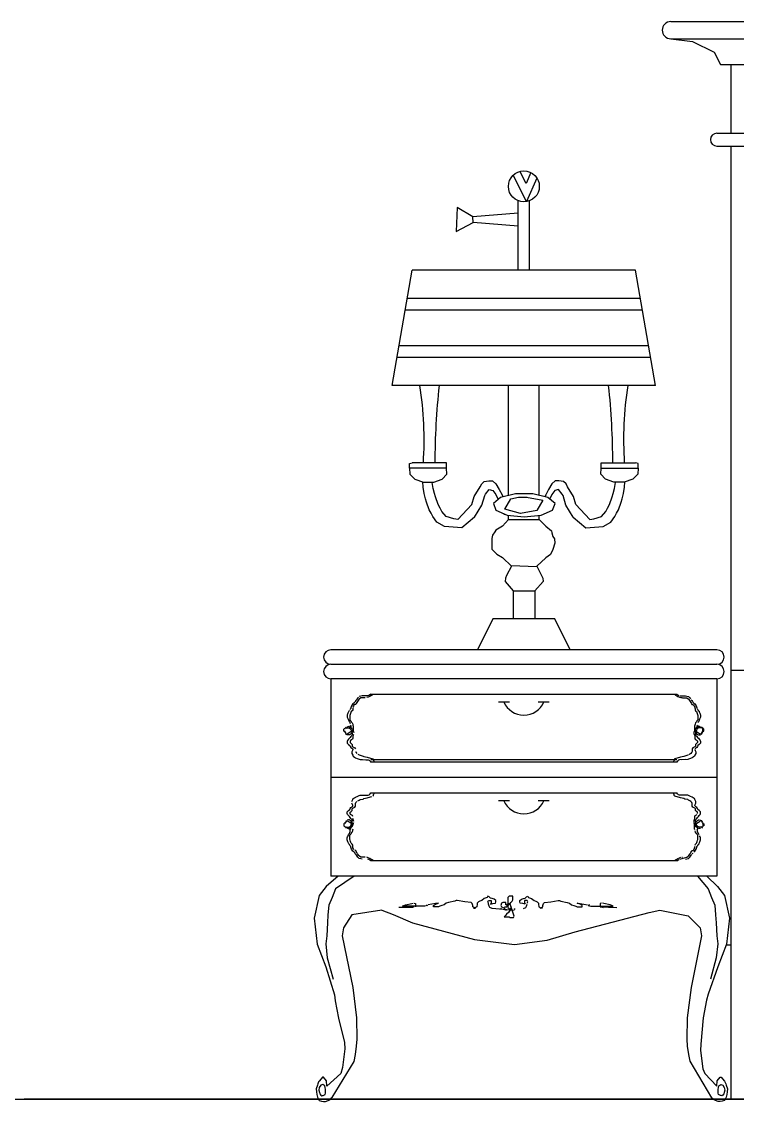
# Model space of a CAD drawing. Header units: inches. Extents: x 4.1 to 46.6, y 13.1 to 37.9.
# Drawn here: x 18.974 to 19.809, y 33.066 to 34.324 of the extents above; entities that cross this region are included whole.
import ezdxf

# ---------------------------------------------------------------- set-up
doc = ezdxf.new("R2010")
doc.units = ezdxf.units.IN
doc.header["$MEASUREMENT"] = 0
for name, color, linetype in [('02', 2, 'Continuous'), ('1', 1, 'Continuous'), ('4', 4, 'Continuous')]:
    doc.layers.add(name, color=color, linetype=linetype)

msp = doc.modelspace()

# ---------------------------------------------------------------- linework, layer by layer
at = {"layer": '02'}
for p, q in [((19.7847, 34.179), (22.0373, 34.179)), ((19.5623, 34.1354), (19.5554, 34.1491)), ((19.5679, 34.1481), (19.5623, 34.1354)), ((19.5629, 34.1143), (19.5473, 34.145)), ((19.5749, 34.1417), (19.5629, 34.1143)), ((19.6956, 34.0012), (19.4239, 34.0012)), ((19.6979, 33.9877), (19.4216, 33.9877)), ((19.7052, 33.9461), (19.4143, 33.9461)), ((19.7075, 33.9326), (19.412, 33.9326)), ((19.65, 33.81), (19.6536, 33.8098)), ((19.6536, 33.8098), (19.6899, 33.8098)), ((19.4695, 33.8035), (19.4265, 33.8035)), ((19.65, 33.8035), (19.693, 33.8035)), ((19.5367, 33.75), (19.5369, 33.7492)), ((19.5418, 33.7438), (19.5418, 33.7487)), ((19.5778, 33.7438), (19.5778, 33.7485)), ((19.5418, 33.7438), (19.5778, 33.7438)), ((19.5451, 33.6903), (19.5748, 33.689)), ((19.5475, 33.6607), (19.5727, 33.6607)), ((19.7848, 33.5751), (19.3348, 33.5751)), ((19.801, 33.5684), (22.021, 33.5684)), ((19.3813, 33.5403), (19.7382, 33.5403)), ((19.5302, 33.5313), (19.543, 33.5313)), ((19.5765, 33.5313), (19.5893, 33.5313)), ((19.738, 33.4638), (19.3815, 33.4638)), ((19.738, 33.4613), (19.3815, 33.4613)), ((19.3815, 33.4253), (19.738, 33.4253)), ((19.5302, 33.4163), (19.543, 33.4163)), ((19.5765, 33.4163), (19.5893, 33.4163)), ((19.3698, 33.3485), (19.368, 33.3489)), ((19.3712, 33.3482), (19.3698, 33.3485)), ((19.379, 33.3478), (19.378, 33.3482)), ((19.3801, 33.3471), (19.379, 33.3478)), ((19.3813, 33.3463), (19.3801, 33.3471)), ((19.3815, 33.3482), (19.3804, 33.3489)), ((19.7382, 33.3463), (19.3813, 33.3463)), ((19.3829, 33.3475), (19.3815, 33.3482)), ((19.3843, 33.3464), (19.3829, 33.3475)), ((19.7956, 33.2483), (19.801, 33.2483)), ((23.0016, 33.0683), (18.9772, 33.0683))]:
    msp.add_line(p, q, dxfattribs=at)
at = {"layer": '02', "extrusion": (0, 0, -1)}
for points in [[(-19.5629, 33.77), (-19.5817, 33.7664), (-19.5748, 33.7543), (-19.5559, 33.7509), (-19.5375, 33.756), (-19.5445, 33.7681), (-19.5536, 33.7698), (-19.5625, 33.77), (-19.5635, 33.7698)], [(-19.762, 33.3283), (-19.7744, 33.3135), (-19.7783, 33.3035), (-19.7823, 33.2946), (-19.7833, 33.2831), (-19.7838, 33.2741), (-19.7848, 33.2586), (-19.7857, 33.2496), (-19.7841, 33.2332), (-19.7774, 33.2081)]]:
    msp.add_lwpolyline(points, dxfattribs=at)
at = {"layer": '02'}
msp.add_lwpolyline([(19.362, 33.3283), (19.3404, 33.3135), (19.3365, 33.3035), (19.3325, 33.2946), (19.3315, 33.2831), (19.331, 33.2741), (19.33, 33.2586), (19.3291, 33.2496), (19.3307, 33.2332), (19.3375, 33.2081)], dxfattribs=at)
for centre in [(19.5598, 33.5414), (19.5598, 33.4264)]:
    msp.add_arc(centre, 0.0255, 203.4444, 336.5556, dxfattribs=at)
at = {"layer": '1'}
msp.add_line((4.5079, 33.0683), (24.8041, 33.0683), dxfattribs=at)
at = {"layer": '4'}
for p, q in [((19.731, 34.324), (22.1006, 34.324)), ((19.731, 34.304), (22.1006, 34.304)), ((19.789, 34.274), (22.021, 34.274)), ((19.801, 34.274), (19.801, 34.194)), ((19.7847, 34.194), (22.0373, 34.194)), ((19.801, 34.179), (19.801, 33.0683)), ((19.553, 34.0343), (19.553, 34.1153)), ((19.5665, 34.0343), (19.5665, 34.1153)), ((19.482, 34.1075), (19.4808, 34.0794)), ((19.5003, 34.0967), (19.482, 34.1075)), ((19.553, 34.1007), (19.5003, 34.0967)), ((19.5006, 34.0898), (19.5003, 34.0967)), ((19.4808, 34.0794), (19.5006, 34.0898)), ((19.553, 34.0856), (19.5006, 34.0898)), ((19.4063, 33.9), (19.4297, 34.0343)), ((19.6898, 34.0343), (19.4297, 34.0343)), ((19.7132, 33.9), (19.6898, 34.0343)), ((19.7132, 33.9), (19.4063, 33.9)), ((19.5418, 33.7723), (19.5418, 33.9)), ((19.5778, 33.7725), (19.5778, 33.9)), ((19.4265, 33.8092), (19.4296, 33.8098)), ((19.4265, 33.8035), (19.4265, 33.8092)), ((19.4659, 33.8098), (19.4296, 33.8098)), ((19.4695, 33.81), (19.4659, 33.8098)), ((19.4695, 33.8035), (19.4695, 33.81)), ((19.65, 33.8035), (19.65, 33.81)), ((19.693, 33.8092), (19.6899, 33.8098)), ((19.693, 33.8035), (19.693, 33.8092)), ((19.5475, 33.6607), (19.5475, 33.628)), ((19.5727, 33.6607), (19.5727, 33.628)), ((19.5238, 33.628), (19.5058, 33.592)), ((19.5958, 33.628), (19.5238, 33.628)), ((19.6138, 33.592), (19.5958, 33.628)), ((19.7848, 33.592), (19.3348, 33.592)), ((19.7848, 33.5583), (19.3348, 33.5583)), ((19.3348, 33.5583), (19.3348, 33.3283)), ((19.7848, 33.5583), (19.7848, 33.3283)), ((19.3627, 33.531), (19.3617, 33.5299)), ((19.3631, 33.532), (19.3627, 33.531)), ((19.3638, 33.5331), (19.3631, 33.532)), ((19.3649, 33.5338), (19.3638, 33.5331)), ((19.3652, 33.5306), (19.3645, 33.5296)), ((19.3656, 33.5349), (19.3649, 33.5338)), ((19.3659, 33.532), (19.3652, 33.5306)), ((19.3663, 33.5359), (19.3656, 33.5349)), ((19.3673, 33.5342), (19.3659, 33.532)), ((19.367, 33.537), (19.3663, 33.5359)), ((19.3684, 33.5349), (19.3673, 33.5342)), ((19.3698, 33.5381), (19.368, 33.5377)), ((19.3698, 33.5359), (19.3684, 33.5349)), ((19.3712, 33.5384), (19.3698, 33.5381)), ((19.3748, 33.5359), (19.3698, 33.5359)), ((19.378, 33.5384), (19.3712, 33.5384)), ((19.3783, 33.537), (19.3769, 33.5363)), ((19.379, 33.5388), (19.378, 33.5384)), ((19.3804, 33.5377), (19.3783, 33.537)), ((19.3801, 33.5395), (19.379, 33.5388)), ((19.3813, 33.5403), (19.3801, 33.5395)), ((19.3815, 33.5384), (19.3804, 33.5377)), ((19.3829, 33.5391), (19.3815, 33.5384)), ((19.3843, 33.5402), (19.3829, 33.5391)), ((19.7352, 33.5402), (19.7366, 33.5391)), ((19.7366, 33.5391), (19.738, 33.5384)), ((19.738, 33.5384), (19.7391, 33.5377)), ((19.7382, 33.5403), (19.7394, 33.5395)), ((19.7391, 33.5377), (19.7412, 33.537)), ((19.7394, 33.5395), (19.7405, 33.5388)), ((19.7412, 33.537), (19.7426, 33.5363)), ((19.7416, 33.5384), (19.7483, 33.5384)), ((19.7426, 33.5363), (19.7437, 33.5363)), ((19.7437, 33.5363), (19.7447, 33.5359)), ((19.7447, 33.5359), (19.7497, 33.5359)), ((19.7483, 33.5384), (19.7497, 33.5381)), ((19.7497, 33.5381), (19.7515, 33.5377)), ((19.7497, 33.5359), (19.7511, 33.5349)), ((19.7511, 33.5349), (19.7522, 33.5342)), ((19.7515, 33.5377), (19.7525, 33.537)), ((19.7522, 33.5342), (19.7536, 33.532)), ((19.7525, 33.537), (19.7532, 33.5359)), ((19.7532, 33.5359), (19.754, 33.5349)), ((19.7536, 33.532), (19.7543, 33.5306)), ((19.7543, 33.5306), (19.755, 33.5296)), ((19.7547, 33.5338), (19.7557, 33.5331)), ((19.7557, 33.5331), (19.7564, 33.532)), ((19.7564, 33.532), (19.7568, 33.531)), ((19.7568, 33.531), (19.7578, 33.5299)), ((19.3546, 33.5182), (19.3542, 33.5172)), ((19.3553, 33.5197), (19.3546, 33.5182)), ((19.3556, 33.5207), (19.3553, 33.5197)), ((19.3567, 33.5214), (19.3556, 33.5207)), ((19.3581, 33.5235), (19.3571, 33.5225)), ((19.3578, 33.5179), (19.3574, 33.5165)), ((19.3581, 33.5189), (19.3578, 33.5179)), ((19.3585, 33.5257), (19.3581, 33.5246)), ((19.3581, 33.5246), (19.3581, 33.5235)), ((19.3585, 33.52), (19.3581, 33.5189)), ((19.3588, 33.5267), (19.3585, 33.5257)), ((19.3595, 33.5211), (19.3585, 33.52)), ((19.3595, 33.5281), (19.3588, 33.5267)), ((19.3606, 33.5292), (19.3595, 33.5281)), ((19.3603, 33.5221), (19.3595, 33.5211)), ((19.3606, 33.5243), (19.3603, 33.5232)), ((19.3603, 33.5232), (19.3603, 33.5221)), ((19.3617, 33.5299), (19.3606, 33.5292)), ((19.3613, 33.5264), (19.3606, 33.5253)), ((19.3617, 33.5274), (19.3613, 33.5264)), ((19.3627, 33.5285), (19.3617, 33.5274)), ((19.3638, 33.5285), (19.3627, 33.5285)), ((19.3645, 33.5296), (19.3638, 33.5285)), ((19.755, 33.5296), (19.7557, 33.5285)), ((19.7557, 33.5285), (19.7568, 33.5285)), ((19.7568, 33.5285), (19.7578, 33.5274)), ((19.7578, 33.5299), (19.7589, 33.5292)), ((19.7578, 33.5274), (19.7582, 33.5264)), ((19.7582, 33.5264), (19.7589, 33.5253)), ((19.7589, 33.5292), (19.76, 33.5281)), ((19.7589, 33.5253), (19.7589, 33.5243)), ((19.7589, 33.5243), (19.7593, 33.5232)), ((19.7593, 33.5232), (19.7593, 33.5221)), ((19.7593, 33.5221), (19.76, 33.5211)), ((19.76, 33.5281), (19.7607, 33.5267)), ((19.76, 33.5211), (19.761, 33.52)), ((19.7607, 33.5267), (19.761, 33.5257)), ((19.761, 33.5257), (19.7614, 33.5246)), ((19.761, 33.52), (19.7614, 33.5189)), ((19.7614, 33.5235), (19.7625, 33.5225)), ((19.7614, 33.5189), (19.7617, 33.5179)), ((19.7617, 33.5179), (19.7621, 33.5165)), ((19.7625, 33.5225), (19.7628, 33.5214)), ((19.7628, 33.5214), (19.7639, 33.5207)), ((19.7639, 33.5207), (19.7642, 33.5197)), ((19.7642, 33.5197), (19.7649, 33.5182)), ((19.7649, 33.5182), (19.7653, 33.5172)), ((19.3542, 33.5172), (19.3539, 33.5161)), ((19.3539, 33.5161), (19.3539, 33.5136)), ((19.3539, 33.5136), (19.3542, 33.5126)), ((19.3542, 33.5126), (19.3549, 33.5112)), ((19.3549, 33.5112), (19.3553, 33.5101)), ((19.3553, 33.5101), (19.3564, 33.5083)), ((19.3564, 33.5083), (19.3571, 33.5073)), ((19.3574, 33.5165), (19.3571, 33.5154)), ((19.3571, 33.5154), (19.3571, 33.5105)), ((19.3571, 33.5105), (19.3581, 33.5094)), ((19.3571, 33.5073), (19.3574, 33.5062)), ((19.3581, 33.5094), (19.3585, 33.5083)), ((19.3585, 33.5083), (19.3595, 33.5069)), ((19.3595, 33.5069), (19.3603, 33.5055)), ((19.3603, 33.5055), (19.3606, 33.5044)), ((19.7593, 33.5055), (19.7589, 33.5044)), ((19.76, 33.5069), (19.7593, 33.5055)), ((19.761, 33.5083), (19.76, 33.5069)), ((19.7614, 33.5094), (19.761, 33.5083)), ((19.7625, 33.5105), (19.7614, 33.5094)), ((19.7621, 33.5165), (19.7625, 33.5154)), ((19.7625, 33.5154), (19.7625, 33.5105)), ((19.7632, 33.5083), (19.7625, 33.5073)), ((19.7642, 33.5101), (19.7632, 33.5083)), ((19.7646, 33.5112), (19.7642, 33.5101)), ((19.7653, 33.5126), (19.7646, 33.5112)), ((19.7653, 33.5172), (19.7656, 33.5161)), ((19.7656, 33.5136), (19.7653, 33.5126)), ((19.7656, 33.5161), (19.7656, 33.5136)), ((19.35, 33.4995), (19.3507, 33.5005)), ((19.35, 33.4974), (19.35, 33.4995)), ((19.351, 33.4967), (19.35, 33.4974)), ((19.3507, 33.5005), (19.3521, 33.5013)), ((19.351, 33.4998), (19.3514, 33.5009)), ((19.3514, 33.4963), (19.351, 33.4974)), ((19.3514, 33.4956), (19.351, 33.4967)), ((19.3528, 33.4945), (19.3514, 33.4963)), ((19.3525, 33.4945), (19.3514, 33.4956)), ((19.3521, 33.5013), (19.3528, 33.5023)), ((19.3525, 33.5009), (19.3539, 33.5013)), ((19.3528, 33.4935), (19.3525, 33.4945)), ((19.3539, 33.4931), (19.3528, 33.4935)), ((19.3539, 33.5023), (19.356, 33.503)), ((19.3539, 33.5013), (19.3556, 33.5013)), ((19.3549, 33.4945), (19.3539, 33.4942)), ((19.3553, 33.4928), (19.3539, 33.4931)), ((19.356, 33.4952), (19.3549, 33.4945)), ((19.3564, 33.4928), (19.3553, 33.4928)), ((19.3556, 33.5013), (19.3567, 33.5009)), ((19.356, 33.503), (19.3571, 33.502)), ((19.3571, 33.4956), (19.356, 33.4952)), ((19.3574, 33.4935), (19.3564, 33.4928)), ((19.3567, 33.5009), (19.3578, 33.4998)), ((19.3571, 33.502), (19.3581, 33.5013)), ((19.3585, 33.497), (19.3571, 33.4956)), ((19.3574, 33.5041), (19.3581, 33.503)), ((19.3585, 33.4942), (19.3574, 33.4935)), ((19.3578, 33.4998), (19.3585, 33.4984)), ((19.3581, 33.503), (19.3581, 33.5016)), ((19.3581, 33.5016), (19.3592, 33.5009)), ((19.3581, 33.5013), (19.3588, 33.5002)), ((19.3592, 33.4984), (19.3585, 33.497)), ((19.3585, 33.4984), (19.3588, 33.497)), ((19.3592, 33.4952), (19.3585, 33.4942)), ((19.3588, 33.5002), (19.3599, 33.4998)), ((19.3588, 33.497), (19.3595, 33.4952)), ((19.3599, 33.4967), (19.3592, 33.4952)), ((19.3595, 33.4931), (19.3592, 33.4921)), ((19.3595, 33.4952), (19.3595, 33.4931)), ((19.3599, 33.4998), (19.3603, 33.4988)), ((19.3606, 33.4977), (19.3599, 33.4967)), ((19.3603, 33.4988), (19.361, 33.4977)), ((19.3606, 33.5044), (19.361, 33.503)), ((19.361, 33.4988), (19.3606, 33.4977)), ((19.361, 33.4924), (19.3606, 33.491)), ((19.361, 33.503), (19.361, 33.4988)), ((19.361, 33.4977), (19.3613, 33.4967)), ((19.3613, 33.4935), (19.361, 33.4924)), ((19.3613, 33.4967), (19.3617, 33.4956)), ((19.7582, 33.4967), (19.7578, 33.4956)), ((19.7578, 33.4956), (19.7578, 33.4945)), ((19.7578, 33.4945), (19.7582, 33.4935)), ((19.7586, 33.4977), (19.7582, 33.4967)), ((19.7582, 33.4935), (19.7586, 33.4924)), ((19.7589, 33.5044), (19.7586, 33.503)), ((19.7586, 33.503), (19.7586, 33.4988)), ((19.7593, 33.4988), (19.7586, 33.4977)), ((19.7586, 33.4988), (19.7589, 33.4977)), ((19.7586, 33.4924), (19.7589, 33.491)), ((19.7589, 33.4977), (19.7596, 33.4967)), ((19.7596, 33.4998), (19.7593, 33.4988)), ((19.7607, 33.5002), (19.7596, 33.4998)), ((19.7596, 33.4967), (19.7603, 33.4952)), ((19.7607, 33.497), (19.76, 33.4952)), ((19.76, 33.4952), (19.76, 33.4931)), ((19.76, 33.4931), (19.7603, 33.4921)), ((19.7614, 33.5016), (19.7603, 33.5009)), ((19.7603, 33.4984), (19.761, 33.497)), ((19.7603, 33.4952), (19.761, 33.4942)), ((19.7614, 33.5013), (19.7607, 33.5002)), ((19.761, 33.4984), (19.7607, 33.497)), ((19.7617, 33.4998), (19.761, 33.4984)), ((19.761, 33.497), (19.7625, 33.4956)), ((19.761, 33.4942), (19.7621, 33.4935)), ((19.7621, 33.5041), (19.7614, 33.503)), ((19.7614, 33.503), (19.7614, 33.5016)), ((19.7625, 33.502), (19.7614, 33.5013)), ((19.7628, 33.5009), (19.7617, 33.4998)), ((19.7621, 33.4935), (19.7632, 33.4928)), ((19.7635, 33.503), (19.7625, 33.502)), ((19.7625, 33.4956), (19.7635, 33.4952)), ((19.7639, 33.5013), (19.7628, 33.5009)), ((19.7632, 33.4928), (19.7642, 33.4928)), ((19.7656, 33.5023), (19.7635, 33.503)), ((19.7635, 33.4952), (19.7646, 33.4945)), ((19.7656, 33.5013), (19.7639, 33.5013)), ((19.7642, 33.4928), (19.7656, 33.4931)), ((19.7646, 33.4945), (19.7656, 33.4942)), ((19.7671, 33.5009), (19.7656, 33.5013)), ((19.7656, 33.4942), (19.7667, 33.4945)), ((19.7674, 33.5013), (19.7667, 33.5023)), ((19.7667, 33.4945), (19.7681, 33.4963)), ((19.7667, 33.4935), (19.7671, 33.4945)), ((19.7671, 33.4945), (19.7681, 33.4956)), ((19.7688, 33.5005), (19.7674, 33.5013)), ((19.7685, 33.4998), (19.7681, 33.5009)), ((19.7681, 33.4963), (19.7685, 33.4974)), ((19.7681, 33.4956), (19.7685, 33.4967)), ((19.7685, 33.4974), (19.7685, 33.4998)), ((19.7685, 33.4967), (19.7695, 33.4974)), ((19.7695, 33.4995), (19.7688, 33.5005)), ((19.7695, 33.4974), (19.7695, 33.4995)), ((19.3542, 33.4864), (19.3539, 33.4853)), ((19.3539, 33.4853), (19.3539, 33.4832)), ((19.3539, 33.4832), (19.3553, 33.4818)), ((19.3553, 33.4878), (19.3542, 33.4864)), ((19.3564, 33.4889), (19.3553, 33.4878)), ((19.3553, 33.4818), (19.3571, 33.4807)), ((19.3574, 33.4899), (19.3564, 33.4889)), ((19.3571, 33.4807), (19.3574, 33.4793)), ((19.3581, 33.491), (19.3574, 33.4899)), ((19.3578, 33.4864), (19.3574, 33.4853)), ((19.3574, 33.4853), (19.3574, 33.4839)), ((19.3574, 33.4839), (19.3585, 33.4829)), ((19.3599, 33.4878), (19.3578, 33.4864)), ((19.3592, 33.4921), (19.3581, 33.491)), ((19.3585, 33.4829), (19.3595, 33.4818)), ((19.3595, 33.4818), (19.3595, 33.4797)), ((19.3595, 33.4797), (19.3606, 33.479)), ((19.3606, 33.4889), (19.3599, 33.4878)), ((19.3606, 33.491), (19.3606, 33.4889)), ((19.7589, 33.491), (19.7589, 33.4889)), ((19.7589, 33.4889), (19.7596, 33.4878)), ((19.76, 33.4797), (19.7589, 33.479)), ((19.7596, 33.4878), (19.7617, 33.4864)), ((19.761, 33.4829), (19.76, 33.4818)), ((19.76, 33.4818), (19.76, 33.4797)), ((19.7603, 33.4921), (19.7614, 33.491)), ((19.7621, 33.4839), (19.761, 33.4829)), ((19.7614, 33.491), (19.7621, 33.4899)), ((19.7617, 33.4864), (19.7621, 33.4853)), ((19.7621, 33.4899), (19.7632, 33.4889)), ((19.7621, 33.4853), (19.7621, 33.4839)), ((19.7625, 33.4807), (19.7621, 33.4793)), ((19.7642, 33.4818), (19.7625, 33.4807)), ((19.7632, 33.4889), (19.7642, 33.4878)), ((19.7642, 33.4878), (19.7653, 33.4864)), ((19.7656, 33.4832), (19.7642, 33.4818)), ((19.7653, 33.4864), (19.7656, 33.4853)), ((19.7656, 33.4853), (19.7656, 33.4832)), ((19.3574, 33.4793), (19.3581, 33.4783)), ((19.3581, 33.4783), (19.3592, 33.4775)), ((19.3592, 33.4775), (19.3603, 33.4768)), ((19.3599, 33.4747), (19.3592, 33.4733)), ((19.3592, 33.4733), (19.3592, 33.4712)), ((19.3592, 33.4712), (19.3606, 33.4691)), ((19.3606, 33.4758), (19.3599, 33.4747)), ((19.3603, 33.4768), (19.3606, 33.4758)), ((19.3606, 33.479), (19.3627, 33.4779)), ((19.3606, 33.4691), (19.361, 33.468)), ((19.361, 33.468), (19.3624, 33.4669)), ((19.3627, 33.4779), (19.3634, 33.4768)), ((19.3634, 33.4737), (19.3638, 33.4726)), ((19.3638, 33.4726), (19.3652, 33.4712)), ((19.3663, 33.4705), (19.3677, 33.4698)), ((19.3677, 33.4698), (19.3688, 33.4691)), ((19.3688, 33.4691), (19.3723, 33.4683)), ((19.3723, 33.4683), (19.3734, 33.4676)), ((19.3734, 33.4676), (19.3773, 33.4669)), ((19.7462, 33.4676), (19.7423, 33.4669)), ((19.7472, 33.4683), (19.7462, 33.4676)), ((19.7508, 33.4691), (19.7472, 33.4683)), ((19.7532, 33.4705), (19.7518, 33.4698)), ((19.7543, 33.4712), (19.7532, 33.4705)), ((19.7557, 33.4726), (19.7543, 33.4712)), ((19.7561, 33.4737), (19.7557, 33.4726)), ((19.7568, 33.4779), (19.7561, 33.4768)), ((19.7561, 33.4768), (19.7561, 33.4737)), ((19.7589, 33.479), (19.7568, 33.4779)), ((19.7586, 33.468), (19.7571, 33.4669)), ((19.7589, 33.4691), (19.7586, 33.468)), ((19.7593, 33.4768), (19.7589, 33.4758)), ((19.7589, 33.4758), (19.7596, 33.4747)), ((19.7603, 33.4712), (19.7589, 33.4691)), ((19.7603, 33.4775), (19.7593, 33.4768)), ((19.7596, 33.4747), (19.7603, 33.4733)), ((19.7614, 33.4783), (19.7603, 33.4775)), ((19.7603, 33.4733), (19.7603, 33.4712)), ((19.7621, 33.4793), (19.7614, 33.4783)), ((19.3624, 33.4669), (19.3634, 33.4662)), ((19.3634, 33.4662), (19.3656, 33.4655)), ((19.3656, 33.4655), (19.3677, 33.4645)), ((19.3677, 33.4645), (19.3688, 33.4641)), ((19.3688, 33.4641), (19.3719, 33.4641)), ((19.3719, 33.4641), (19.3755, 33.4637)), ((19.3755, 33.4637), (19.3783, 33.4637)), ((19.3773, 33.4669), (19.3783, 33.4666)), ((19.3783, 33.4666), (19.3826, 33.4655)), ((19.3783, 33.4637), (19.3794, 33.4634)), ((19.3794, 33.4634), (19.3808, 33.4623)), ((19.3808, 33.4623), (19.3815, 33.4613)), ((19.3826, 33.4655), (19.3836, 33.4652)), ((19.3836, 33.4652), (19.3847, 33.4645)), ((19.3847, 33.4645), (19.3847, 33.4634)), ((19.3847, 33.4634), (19.385, 33.4623)), ((19.385, 33.4623), (19.3861, 33.4613)), ((19.7345, 33.4623), (19.7334, 33.4613)), ((19.7348, 33.4634), (19.7345, 33.4623)), ((19.7359, 33.4652), (19.7348, 33.4645)), ((19.7348, 33.4645), (19.7348, 33.4634)), ((19.7369, 33.4655), (19.7359, 33.4652)), ((19.7412, 33.4666), (19.7369, 33.4655)), ((19.7387, 33.4623), (19.738, 33.4613)), ((19.7401, 33.4634), (19.7387, 33.4623)), ((19.7412, 33.4637), (19.7401, 33.4634)), ((19.7423, 33.4669), (19.7412, 33.4666)), ((19.7508, 33.4641), (19.7412, 33.4637)), ((19.7476, 33.4641), (19.744, 33.4637)), ((19.7518, 33.4645), (19.7508, 33.4641)), ((19.754, 33.4655), (19.7518, 33.4645)), ((19.7561, 33.4662), (19.754, 33.4655)), ((19.7571, 33.4669), (19.7561, 33.4662)), ((19.7848, 33.4433), (19.3348, 33.4433)), ((19.3592, 33.4154), (19.3606, 33.4175)), ((19.3606, 33.4175), (19.361, 33.4186)), ((19.361, 33.4186), (19.3624, 33.4196)), ((19.3624, 33.4196), (19.3634, 33.4204)), ((19.3634, 33.4204), (19.3656, 33.4211)), ((19.3656, 33.4211), (19.3677, 33.4221)), ((19.3663, 33.4161), (19.3677, 33.4168)), ((19.3677, 33.4221), (19.3688, 33.4225)), ((19.3677, 33.4168), (19.3688, 33.4175)), ((19.3688, 33.4225), (19.3719, 33.4225)), ((19.3688, 33.4175), (19.3723, 33.4182)), ((19.3719, 33.4225), (19.3755, 33.4228)), ((19.3723, 33.4182), (19.3734, 33.4189)), ((19.3734, 33.4189), (19.3773, 33.4196)), ((19.3755, 33.4228), (19.3783, 33.4228)), ((19.3773, 33.4196), (19.3783, 33.42)), ((19.3783, 33.4228), (19.3794, 33.4232)), ((19.3783, 33.42), (19.3826, 33.4211)), ((19.3794, 33.4232), (19.3808, 33.4242)), ((19.3808, 33.4242), (19.3815, 33.4253)), ((19.3836, 33.4214), (19.3847, 33.4221)), ((19.3847, 33.4232), (19.385, 33.4242)), ((19.3847, 33.4221), (19.3847, 33.4232)), ((19.385, 33.4242), (19.3861, 33.4253)), ((19.7345, 33.4242), (19.7334, 33.4253)), ((19.7348, 33.4232), (19.7345, 33.4242)), ((19.7348, 33.4221), (19.7348, 33.4232)), ((19.7359, 33.4214), (19.7348, 33.4221)), ((19.7369, 33.4211), (19.7359, 33.4214)), ((19.7412, 33.42), (19.7369, 33.4211)), ((19.7387, 33.4242), (19.738, 33.4253)), ((19.7401, 33.4232), (19.7387, 33.4242)), ((19.7412, 33.4228), (19.7401, 33.4232)), ((19.744, 33.4228), (19.7412, 33.4228)), ((19.7423, 33.4196), (19.7412, 33.42)), ((19.7462, 33.4189), (19.7423, 33.4196)), ((19.7476, 33.4225), (19.744, 33.4228)), ((19.7472, 33.4182), (19.7462, 33.4189)), ((19.7508, 33.4175), (19.7472, 33.4182)), ((19.7508, 33.4225), (19.7476, 33.4225)), ((19.7518, 33.4221), (19.7508, 33.4225)), ((19.7518, 33.4168), (19.7508, 33.4175)), ((19.754, 33.4211), (19.7518, 33.4221)), ((19.7532, 33.4161), (19.7518, 33.4168)), ((19.7561, 33.4204), (19.754, 33.4211)), ((19.7571, 33.4196), (19.7561, 33.4204)), ((19.7586, 33.4186), (19.7571, 33.4196)), ((19.7589, 33.4175), (19.7586, 33.4186)), ((19.7603, 33.4154), (19.7589, 33.4175)), ((19.3539, 33.4034), (19.3553, 33.4048)), ((19.3553, 33.4048), (19.3571, 33.4058)), ((19.3571, 33.4058), (19.3574, 33.4073)), ((19.3574, 33.4073), (19.3581, 33.4083)), ((19.3581, 33.4083), (19.3592, 33.409)), ((19.3585, 33.4037), (19.3595, 33.4048)), ((19.3599, 33.4119), (19.3592, 33.4133)), ((19.3592, 33.409), (19.3603, 33.4097)), ((19.3595, 33.4069), (19.3606, 33.4076)), ((19.3595, 33.4048), (19.3595, 33.4069)), ((19.3606, 33.4108), (19.3599, 33.4119)), ((19.3603, 33.4097), (19.3606, 33.4108)), ((19.3606, 33.4076), (19.3627, 33.4087)), ((19.3627, 33.4087), (19.3634, 33.4097)), ((19.3634, 33.4129), (19.3638, 33.414)), ((19.3634, 33.4097), (19.3634, 33.4129)), ((19.3638, 33.414), (19.3652, 33.4154)), ((19.7543, 33.4154), (19.7532, 33.4161)), ((19.7557, 33.414), (19.7543, 33.4154)), ((19.7561, 33.4129), (19.7557, 33.414)), ((19.7561, 33.4097), (19.7561, 33.4129)), ((19.7568, 33.4087), (19.7561, 33.4097)), ((19.7589, 33.4076), (19.7568, 33.4087)), ((19.7589, 33.4108), (19.7596, 33.4119)), ((19.7593, 33.4097), (19.7589, 33.4108)), ((19.76, 33.4069), (19.7589, 33.4076)), ((19.7603, 33.409), (19.7593, 33.4097)), ((19.7596, 33.4119), (19.7603, 33.4133)), ((19.76, 33.4048), (19.76, 33.4069)), ((19.761, 33.4037), (19.76, 33.4048)), ((19.7603, 33.4133), (19.7603, 33.4154)), ((19.7614, 33.4083), (19.7603, 33.409)), ((19.7621, 33.4073), (19.7614, 33.4083)), ((19.7625, 33.4058), (19.7621, 33.4073)), ((19.7642, 33.4048), (19.7625, 33.4058)), ((19.7656, 33.4034), (19.7642, 33.4048)), ((19.3525, 33.392), (19.3514, 33.391)), ((19.3528, 33.392), (19.3514, 33.3903)), ((19.3528, 33.3931), (19.3525, 33.392)), ((19.3539, 33.3924), (19.3528, 33.392)), ((19.3539, 33.4012), (19.3539, 33.4034)), ((19.3542, 33.4002), (19.3539, 33.4012)), ((19.3553, 33.3938), (19.3539, 33.3935)), ((19.3549, 33.392), (19.3539, 33.3924)), ((19.3553, 33.3988), (19.3542, 33.4002)), ((19.356, 33.3913), (19.3549, 33.392)), ((19.3564, 33.3977), (19.3553, 33.3988)), ((19.3564, 33.3938), (19.3553, 33.3938)), ((19.3574, 33.3966), (19.3564, 33.3977)), ((19.3574, 33.3931), (19.3564, 33.3938)), ((19.3574, 33.4027), (19.3585, 33.4037)), ((19.3574, 33.4012), (19.3574, 33.4027)), ((19.3578, 33.4002), (19.3574, 33.4012)), ((19.3581, 33.3956), (19.3574, 33.3966)), ((19.3585, 33.3924), (19.3574, 33.3931)), ((19.3599, 33.3988), (19.3578, 33.4002)), ((19.3592, 33.3945), (19.3581, 33.3956)), ((19.3592, 33.3913), (19.3585, 33.3924)), ((19.3595, 33.3935), (19.3592, 33.3945)), ((19.3592, 33.3857), (19.3595, 33.3935)), ((19.3606, 33.3977), (19.3599, 33.3988)), ((19.361, 33.3942), (19.3606, 33.3956)), ((19.3613, 33.3931), (19.361, 33.3942)), ((19.3617, 33.392), (19.3613, 33.3931)), ((19.7578, 33.392), (19.7582, 33.3931)), ((19.7582, 33.3931), (19.7586, 33.3942)), ((19.7586, 33.3942), (19.7589, 33.3956)), ((19.7589, 33.3977), (19.7596, 33.3988)), ((19.7589, 33.3956), (19.7589, 33.3977)), ((19.7596, 33.3988), (19.7617, 33.4002)), ((19.76, 33.3935), (19.7603, 33.3945)), ((19.7603, 33.3857), (19.76, 33.3935)), ((19.7603, 33.3945), (19.7614, 33.3956)), ((19.7603, 33.3913), (19.761, 33.3924)), ((19.7621, 33.4027), (19.761, 33.4037)), ((19.761, 33.3924), (19.7621, 33.3931)), ((19.7614, 33.3956), (19.7621, 33.3966)), ((19.7621, 33.4012), (19.7621, 33.4027)), ((19.7621, 33.3966), (19.7632, 33.3977)), ((19.7621, 33.3931), (19.7632, 33.3938)), ((19.7632, 33.3977), (19.7642, 33.3988)), ((19.7632, 33.3938), (19.7642, 33.3938)), ((19.7635, 33.3913), (19.7646, 33.392)), ((19.7642, 33.3988), (19.7653, 33.4002)), ((19.7642, 33.3938), (19.7656, 33.3935)), ((19.7646, 33.392), (19.7656, 33.3924)), ((19.7653, 33.4002), (19.7656, 33.4012)), ((19.7656, 33.4012), (19.7656, 33.4034)), ((19.7656, 33.3935), (19.7667, 33.3931)), ((19.7667, 33.3931), (19.7671, 33.392)), ((19.7667, 33.392), (19.7681, 33.3903)), ((19.7671, 33.392), (19.7681, 33.391)), ((19.351, 33.3899), (19.35, 33.3892)), ((19.35, 33.3892), (19.35, 33.3871)), ((19.35, 33.3871), (19.3507, 33.386)), ((19.3507, 33.386), (19.3521, 33.3853)), ((19.3514, 33.3903), (19.351, 33.3892)), ((19.351, 33.3867), (19.3514, 33.3857)), ((19.3521, 33.3853), (19.3528, 33.3843)), ((19.3525, 33.3857), (19.3539, 33.3853)), ((19.3539, 33.3853), (19.3556, 33.3853)), ((19.3539, 33.3843), (19.356, 33.3836)), ((19.3556, 33.3853), (19.3567, 33.3857)), ((19.3571, 33.391), (19.356, 33.3913)), ((19.356, 33.3836), (19.3571, 33.3846)), ((19.3564, 33.3782), (19.3571, 33.3793)), ((19.3567, 33.3857), (19.3578, 33.3867)), ((19.3585, 33.3896), (19.3571, 33.391)), ((19.3571, 33.3846), (19.3581, 33.3853)), ((19.3571, 33.3793), (19.3574, 33.3804)), ((19.3574, 33.3825), (19.3581, 33.3836)), ((19.3574, 33.3804), (19.3574, 33.3825)), ((19.3578, 33.3867), (19.3585, 33.3882)), ((19.3581, 33.3853), (19.3588, 33.3864)), ((19.3581, 33.385), (19.3592, 33.3857)), ((19.3581, 33.3836), (19.3581, 33.385)), ((19.3585, 33.3882), (19.3588, 33.3896)), ((19.3592, 33.3882), (19.3585, 33.3896)), ((19.3585, 33.3782), (19.3595, 33.3797)), ((19.3588, 33.3896), (19.3595, 33.3913)), ((19.3588, 33.3864), (19.3599, 33.3867)), ((19.3599, 33.3899), (19.3592, 33.3913)), ((19.3595, 33.3797), (19.3603, 33.3811)), ((19.3606, 33.3889), (19.3599, 33.3899)), ((19.3599, 33.3867), (19.3603, 33.3878)), ((19.3603, 33.3878), (19.361, 33.3889)), ((19.3603, 33.3811), (19.3606, 33.3821)), ((19.361, 33.3878), (19.3606, 33.3889)), ((19.3606, 33.3821), (19.361, 33.3836)), ((19.361, 33.3889), (19.3613, 33.3899)), ((19.3613, 33.3899), (19.3617, 33.391)), ((19.7582, 33.3899), (19.7578, 33.391)), ((19.7586, 33.3889), (19.7582, 33.3899)), ((19.7586, 33.3878), (19.7589, 33.3889)), ((19.7593, 33.3878), (19.7586, 33.3889)), ((19.7586, 33.3836), (19.7586, 33.3878)), ((19.7589, 33.3821), (19.7586, 33.3836)), ((19.7589, 33.3889), (19.7596, 33.3899)), ((19.7596, 33.3867), (19.7593, 33.3878)), ((19.76, 33.3797), (19.7593, 33.3811)), ((19.7596, 33.3899), (19.7603, 33.3913)), ((19.7607, 33.3864), (19.7596, 33.3867)), ((19.7607, 33.3896), (19.76, 33.3913)), ((19.761, 33.3782), (19.76, 33.3797)), ((19.7603, 33.3882), (19.761, 33.3896)), ((19.7614, 33.385), (19.7603, 33.3857)), ((19.761, 33.3882), (19.7607, 33.3896)), ((19.7614, 33.3853), (19.7607, 33.3864)), ((19.761, 33.3896), (19.7625, 33.391)), ((19.7617, 33.3867), (19.761, 33.3882)), ((19.7625, 33.3846), (19.7614, 33.3853)), ((19.7621, 33.3825), (19.7614, 33.3836)), ((19.7628, 33.3857), (19.7617, 33.3867)), ((19.7621, 33.3804), (19.7621, 33.3825)), ((19.7625, 33.3793), (19.7621, 33.3804)), ((19.7625, 33.391), (19.7635, 33.3913)), ((19.7635, 33.3836), (19.7625, 33.3846)), ((19.7632, 33.3782), (19.7625, 33.3793)), ((19.7639, 33.3853), (19.7628, 33.3857)), ((19.7656, 33.3843), (19.7635, 33.3836)), ((19.7656, 33.3853), (19.7639, 33.3853)), ((19.7671, 33.3857), (19.7656, 33.3853)), ((19.7674, 33.3853), (19.7667, 33.3843)), ((19.7688, 33.386), (19.7674, 33.3853)), ((19.7681, 33.3903), (19.7685, 33.3892)), ((19.7685, 33.3867), (19.7681, 33.3857)), ((19.7685, 33.3899), (19.7695, 33.3892)), ((19.7685, 33.3892), (19.7685, 33.3867)), ((19.7695, 33.3892), (19.7695, 33.3871)), ((19.3539, 33.3729), (19.3542, 33.374)), ((19.3539, 33.3705), (19.3539, 33.3729)), ((19.3542, 33.3694), (19.3539, 33.3705)), ((19.3542, 33.374), (19.3549, 33.3754)), ((19.3546, 33.3683), (19.3542, 33.3694)), ((19.3553, 33.3669), (19.3546, 33.3683)), ((19.3549, 33.3754), (19.3553, 33.3765)), ((19.3553, 33.3765), (19.3564, 33.3782)), ((19.3556, 33.3659), (19.3553, 33.3669)), ((19.3571, 33.3761), (19.3581, 33.3772)), ((19.3571, 33.3712), (19.3571, 33.3761)), ((19.3574, 33.3701), (19.3571, 33.3712)), ((19.3578, 33.3687), (19.3574, 33.3701)), ((19.3581, 33.3676), (19.3578, 33.3687)), ((19.3581, 33.3772), (19.3585, 33.3782)), ((19.3585, 33.3666), (19.3581, 33.3676)), ((19.3595, 33.3655), (19.3585, 33.3666)), ((19.76, 33.3655), (19.761, 33.3666)), ((19.7614, 33.3772), (19.761, 33.3782)), ((19.761, 33.3666), (19.7614, 33.3676)), ((19.7625, 33.3761), (19.7614, 33.3772)), ((19.7614, 33.3676), (19.7617, 33.3687)), ((19.7617, 33.3687), (19.7621, 33.3701)), ((19.7621, 33.3701), (19.7625, 33.3712)), ((19.7625, 33.3712), (19.7625, 33.3761)), ((19.7642, 33.3765), (19.7632, 33.3782)), ((19.7639, 33.3659), (19.7642, 33.3669)), ((19.7642, 33.3669), (19.7649, 33.3683)), ((19.7653, 33.374), (19.7646, 33.3754)), ((19.7649, 33.3683), (19.7653, 33.3694)), ((19.7656, 33.3729), (19.7653, 33.374)), ((19.7653, 33.3694), (19.7656, 33.3705)), ((19.7656, 33.3705), (19.7656, 33.3729)), ((19.3567, 33.3652), (19.3556, 33.3659)), ((19.3571, 33.3641), (19.3567, 33.3652)), ((19.3581, 33.363), (19.3571, 33.3641)), ((19.3581, 33.362), (19.3581, 33.363)), ((19.3585, 33.3609), (19.3581, 33.362)), ((19.3588, 33.3598), (19.3585, 33.3609)), ((19.3595, 33.3584), (19.3588, 33.3598)), ((19.3603, 33.3644), (19.3595, 33.3655)), ((19.3606, 33.3574), (19.3595, 33.3584)), ((19.3603, 33.3634), (19.3603, 33.3644)), ((19.3606, 33.3623), (19.3603, 33.3634)), ((19.3606, 33.3613), (19.3606, 33.3623)), ((19.3613, 33.3602), (19.3606, 33.3613)), ((19.3617, 33.3567), (19.3606, 33.3574)), ((19.3617, 33.3591), (19.3613, 33.3602)), ((19.3627, 33.3556), (19.3617, 33.3567)), ((19.3638, 33.3581), (19.3627, 33.3581)), ((19.3631, 33.3545), (19.3627, 33.3556)), ((19.3638, 33.3535), (19.3631, 33.3545)), ((19.3645, 33.357), (19.3638, 33.3581)), ((19.3652, 33.356), (19.3645, 33.357)), ((19.3659, 33.3545), (19.3652, 33.356)), ((19.3673, 33.3524), (19.3659, 33.3545)), ((19.7522, 33.3524), (19.7536, 33.3545)), ((19.7536, 33.3545), (19.7543, 33.356)), ((19.7543, 33.356), (19.755, 33.357)), ((19.755, 33.357), (19.7557, 33.3581)), ((19.7557, 33.3581), (19.7568, 33.3581)), ((19.7564, 33.3545), (19.7568, 33.3556)), ((19.7568, 33.3581), (19.7578, 33.3591)), ((19.7578, 33.3591), (19.7582, 33.3602)), ((19.7578, 33.3567), (19.7589, 33.3574)), ((19.7582, 33.3602), (19.7589, 33.3613)), ((19.7589, 33.3623), (19.7593, 33.3634)), ((19.7589, 33.3613), (19.7589, 33.3623)), ((19.7589, 33.3574), (19.76, 33.3584)), ((19.7593, 33.3644), (19.76, 33.3655)), ((19.76, 33.3584), (19.7607, 33.3598)), ((19.7607, 33.3598), (19.761, 33.3609)), ((19.761, 33.3609), (19.7614, 33.362)), ((19.7614, 33.363), (19.7625, 33.3641)), ((19.7614, 33.362), (19.7614, 33.363)), ((19.7625, 33.3641), (19.7628, 33.3652)), ((19.7628, 33.3652), (19.7639, 33.3659)), ((19.3649, 33.3528), (19.3638, 33.3535)), ((19.3656, 33.3517), (19.3649, 33.3528)), ((19.3663, 33.3506), (19.3656, 33.3517)), ((19.367, 33.3496), (19.3663, 33.3506)), ((19.368, 33.3489), (19.367, 33.3496)), ((19.3684, 33.3517), (19.3673, 33.3524)), ((19.3698, 33.3506), (19.3684, 33.3517)), ((19.3748, 33.3506), (19.3698, 33.3506)), ((19.3783, 33.3496), (19.3769, 33.3503)), ((19.3804, 33.3489), (19.3783, 33.3496)), ((19.7352, 33.3464), (19.7366, 33.3475)), ((19.7366, 33.3475), (19.738, 33.3482)), ((19.738, 33.3482), (19.7391, 33.3489)), ((19.7382, 33.3463), (19.7394, 33.3471)), ((19.7391, 33.3489), (19.7412, 33.3496)), ((19.7394, 33.3471), (19.7405, 33.3478)), ((19.7412, 33.3496), (19.7426, 33.3503)), ((19.7416, 33.3482), (19.7497, 33.3506)), ((19.7437, 33.3503), (19.7447, 33.3506)), ((19.7483, 33.3482), (19.7497, 33.3485)), ((19.7497, 33.3506), (19.7511, 33.3517)), ((19.7497, 33.3485), (19.7515, 33.3489)), ((19.7511, 33.3517), (19.7522, 33.3524)), ((19.7515, 33.3489), (19.7525, 33.3496)), ((19.7525, 33.3496), (19.7532, 33.3506)), ((19.7532, 33.3506), (19.754, 33.3517)), ((19.754, 33.3517), (19.7547, 33.3528)), ((19.7547, 33.3528), (19.7557, 33.3535)), ((19.7848, 33.3283), (19.3348, 33.3283)), ((19.5171, 33.3035), (19.5135, 33.3021)), ((19.5178, 33.305), (19.5171, 33.3035)), ((19.5193, 33.3043), (19.5178, 33.305)), ((19.5207, 33.3028), (19.5193, 33.3043)), ((19.5425, 33.305), (19.5411, 33.3035)), ((19.5411, 33.3035), (19.5411, 33.2919)), ((19.5469, 33.305), (19.5425, 33.305)), ((19.5469, 33.3006), (19.5469, 33.305)), ((19.5614, 33.3028), (19.5629, 33.3043)), ((19.5629, 33.3043), (19.5643, 33.305)), ((19.5643, 33.305), (19.5651, 33.3035)), ((19.5651, 33.3035), (19.5687, 33.3021)), ((19.4299, 33.2919), (19.4139, 33.2919)), ((19.4183, 33.2934), (19.4197, 33.2941)), ((19.4444, 33.2934), (19.4183, 33.2934)), ((19.4197, 33.2941), (19.4219, 33.2948)), ((19.4219, 33.2948), (19.4292, 33.2963)), ((19.4292, 33.2963), (19.4306, 33.297)), ((19.4314, 33.2927), (19.4299, 33.2919)), ((19.4321, 33.297), (19.4335, 33.2963)), ((19.4335, 33.2963), (19.4335, 33.2927)), ((19.4473, 33.2941), (19.4444, 33.2934)), ((19.4459, 33.2948), (19.4473, 33.2941)), ((19.4568, 33.2963), (19.4481, 33.2948)), ((19.4546, 33.2941), (19.4568, 33.2956)), ((19.4546, 33.2927), (19.4546, 33.2941)), ((19.4604, 33.2927), (19.4546, 33.2927)), ((19.4604, 33.297), (19.4568, 33.2963)), ((19.4568, 33.2956), (19.459, 33.2963)), ((19.459, 33.2963), (19.4604, 33.297)), ((19.4619, 33.2934), (19.4604, 33.2927)), ((19.4641, 33.2941), (19.4619, 33.2934)), ((19.467, 33.2948), (19.4641, 33.2941)), ((19.4691, 33.297), (19.467, 33.2948)), ((19.472, 33.2977), (19.4691, 33.297)), ((19.4793, 33.2992), (19.472, 33.2977)), ((19.4808, 33.2999), (19.4793, 33.2992)), ((19.4822, 33.2999), (19.4808, 33.2999)), ((19.4909, 33.2985), (19.4822, 33.2999)), ((19.4982, 33.2977), (19.4909, 33.2985)), ((19.4997, 33.2963), (19.4982, 33.2977)), ((19.5004, 33.2941), (19.4997, 33.2963)), ((19.5004, 33.2927), (19.5004, 33.2941)), ((19.5018, 33.2919), (19.5004, 33.2927)), ((19.5033, 33.2919), (19.5011, 33.2912)), ((19.5011, 33.2912), (19.5033, 33.2912)), ((19.5033, 33.2912), (19.5018, 33.2919)), ((19.5048, 33.2927), (19.5033, 33.2919)), ((19.5055, 33.2956), (19.5048, 33.2927)), ((19.5069, 33.2985), (19.5055, 33.297)), ((19.5055, 33.297), (19.5055, 33.2956)), ((19.5084, 33.2992), (19.5069, 33.2985)), ((19.5106, 33.2999), (19.5084, 33.2992)), ((19.5135, 33.3021), (19.5106, 33.2999)), ((19.5178, 33.2985), (19.5186, 33.2999)), ((19.5186, 33.297), (19.5178, 33.2985)), ((19.5186, 33.2999), (19.5215, 33.2999)), ((19.5186, 33.2956), (19.5186, 33.297)), ((19.5193, 33.2934), (19.5186, 33.2956)), ((19.52, 33.2919), (19.5193, 33.2934)), ((19.5229, 33.2905), (19.52, 33.2919)), ((19.5229, 33.3021), (19.5207, 33.3028)), ((19.5215, 33.297), (19.5207, 33.2956)), ((19.5207, 33.2956), (19.5236, 33.2963)), ((19.5215, 33.2999), (19.5215, 33.297)), ((19.5251, 33.3014), (19.5229, 33.3021)), ((19.5236, 33.2963), (19.5266, 33.297)), ((19.5273, 33.2999), (19.5251, 33.3014)), ((19.5266, 33.297), (19.5273, 33.2985)), ((19.5273, 33.2985), (19.5273, 33.2999)), ((19.5338, 33.297), (19.5331, 33.2941)), ((19.5331, 33.2941), (19.5338, 33.2927)), ((19.5353, 33.2977), (19.5338, 33.297)), ((19.5338, 33.2927), (19.536, 33.2919)), ((19.5389, 33.2977), (19.5353, 33.2977)), ((19.5375, 33.2919), (19.5382, 33.2934)), ((19.5375, 33.2898), (19.5375, 33.2919)), ((19.5389, 33.2948), (19.5389, 33.2977)), ((19.5389, 33.2919), (19.5404, 33.2934)), ((19.5396, 33.2941), (19.5404, 33.2956)), ((19.5404, 33.2956), (19.5418, 33.2963)), ((19.5404, 33.2934), (19.5418, 33.2948)), ((19.5411, 33.2919), (19.5425, 33.2905)), ((19.5418, 33.2963), (19.5433, 33.2963)), ((19.5418, 33.2948), (19.544, 33.2963)), ((19.5433, 33.2963), (19.544, 33.2948)), ((19.544, 33.2963), (19.5447, 33.2977)), ((19.544, 33.2948), (19.5447, 33.2934)), ((19.5447, 33.2977), (19.5462, 33.2992)), ((19.5484, 33.2818), (19.5447, 33.2934)), ((19.5462, 33.2992), (19.5469, 33.3006)), ((19.5549, 33.2999), (19.5571, 33.3014)), ((19.5549, 33.2985), (19.5549, 33.2999)), ((19.5556, 33.297), (19.5549, 33.2985)), ((19.5585, 33.2963), (19.5556, 33.297)), ((19.5571, 33.3014), (19.5593, 33.3021)), ((19.5614, 33.2956), (19.5585, 33.2963)), ((19.5593, 33.3021), (19.5614, 33.3028)), ((19.5593, 33.2905), (19.5622, 33.2919)), ((19.5636, 33.2999), (19.5607, 33.2999)), ((19.5607, 33.2999), (19.5607, 33.297)), ((19.5607, 33.297), (19.5614, 33.2956)), ((19.5622, 33.2919), (19.5629, 33.2934)), ((19.5629, 33.2934), (19.5636, 33.2956)), ((19.5643, 33.2985), (19.5636, 33.2999)), ((19.5636, 33.297), (19.5643, 33.2985)), ((19.5687, 33.3021), (19.5716, 33.2999)), ((19.5716, 33.2999), (19.5738, 33.2992)), ((19.5738, 33.2992), (19.5752, 33.2985)), ((19.5752, 33.2985), (19.5767, 33.297)), ((19.5767, 33.297), (19.5767, 33.2956)), ((19.5767, 33.2956), (19.5774, 33.2927)), ((19.5774, 33.2927), (19.5789, 33.2919)), ((19.5789, 33.2919), (19.5811, 33.2912)), ((19.5789, 33.2912), (19.5803, 33.2919)), ((19.5811, 33.2912), (19.5789, 33.2912)), ((19.5803, 33.2919), (19.5818, 33.2927)), ((19.5818, 33.2941), (19.5825, 33.2963)), ((19.5818, 33.2927), (19.5818, 33.2941)), ((19.5825, 33.2963), (19.584, 33.2977)), ((19.584, 33.2977), (19.5912, 33.2985)), ((19.5912, 33.2985), (19.5999, 33.2999)), ((19.5999, 33.2999), (19.6014, 33.2999)), ((19.6014, 33.2999), (19.6029, 33.2992)), ((19.6029, 33.2992), (19.6101, 33.2977)), ((19.6101, 33.2977), (19.613, 33.297)), ((19.613, 33.297), (19.6152, 33.2948)), ((19.6152, 33.2948), (19.6181, 33.2941)), ((19.6181, 33.2941), (19.6203, 33.2934)), ((19.6203, 33.2934), (19.6218, 33.2927)), ((19.6232, 33.2963), (19.6218, 33.297)), ((19.6218, 33.297), (19.6254, 33.2963)), ((19.6218, 33.2927), (19.6276, 33.2927)), ((19.6254, 33.2956), (19.6232, 33.2963)), ((19.6254, 33.2963), (19.6341, 33.2948)), ((19.6276, 33.2941), (19.6254, 33.2956)), ((19.6276, 33.2927), (19.6276, 33.2941)), ((19.6363, 33.2948), (19.6348, 33.2941)), ((19.6348, 33.2941), (19.6377, 33.2934)), ((19.6377, 33.2934), (19.6639, 33.2934)), ((19.6501, 33.297), (19.6486, 33.2963)), ((19.6486, 33.2963), (19.6486, 33.2927)), ((19.6486, 33.2927), (19.6683, 33.2919)), ((19.6508, 33.2927), (19.6523, 33.2919)), ((19.653, 33.2963), (19.6515, 33.297)), ((19.6603, 33.2948), (19.653, 33.2963)), ((19.6624, 33.2941), (19.6603, 33.2948)), ((19.6639, 33.2934), (19.6624, 33.2941)), ((19.5484, 33.2883), (19.5229, 33.2905)), ((19.5338, 33.2898), (19.5324, 33.2905)), ((19.5375, 33.289), (19.536, 33.2898)), ((19.5382, 33.2825), (19.5367, 33.281)), ((19.5367, 33.281), (19.5425, 33.281)), ((19.5396, 33.2883), (19.5375, 33.289)), ((19.5396, 33.2839), (19.5382, 33.2825)), ((19.5418, 33.2861), (19.5396, 33.2839)), ((19.5433, 33.2883), (19.5418, 33.2861)), ((19.5425, 33.2905), (19.5447, 33.289)), ((19.5425, 33.281), (19.544, 33.2803)), ((19.5447, 33.2905), (19.5433, 33.2898)), ((19.5447, 33.289), (19.5433, 33.2883)), ((19.544, 33.2803), (19.5476, 33.2803)), ((19.5476, 33.2803), (19.5484, 33.2818)), ((19.5484, 33.2898), (19.5498, 33.2905))]:
    msp.add_line(p, q, dxfattribs=at)
at = {"layer": '4', "extrusion": (0, 0, -1)}
for points in [[(-19.731, 34.304), (-19.7562, 34.3007), (-19.7816, 34.2885), (-19.789, 34.274)], [(-19.693, 33.8035), (-19.6928, 33.7966), (-19.6868, 33.7907), (-19.6765, 33.7872), (-19.6648, 33.7872), (-19.6549, 33.7907), (-19.6495, 33.7966), (-19.65, 33.8035)], [(-19.5023, 33.7465), (-19.4874, 33.7341), (-19.4671, 33.7357), (-19.4584, 33.7408), (-19.4536, 33.7473), (-19.4516, 33.7511), (-19.4493, 33.7552), (-19.4463, 33.7642), (-19.445, 33.7681), (-19.4436, 33.774), (-19.4423, 33.7815), (-19.4421, 33.7876)], [(-19.4991, 33.7612), (-19.4828, 33.744), (-19.4781, 33.7447), (-19.4692, 33.7474), (-19.4642, 33.7533), (-19.4621, 33.7572), (-19.4598, 33.7613), (-19.4569, 33.7702), (-19.4555, 33.7741), (-19.4542, 33.78), (-19.4529, 33.7869)], [(-19.4991, 33.7612), (-19.5019, 33.7705), (-19.5089, 33.7819), (-19.5107, 33.7853), (-19.5135, 33.7881), (-19.5189, 33.7891), (-19.5233, 33.7888), (-19.527, 33.7854), (-19.5309, 33.7788), (-19.5344, 33.7726), (-19.5354, 33.7705)], [(-19.6172, 33.7465), (-19.6087, 33.7605), (-19.6054, 33.7718), (-19.6045, 33.7735), (-19.6002, 33.7789), (-19.5957, 33.7776), (-19.5925, 33.7731), (-19.59, 33.7678)], [(-19.5418, 33.7438), (-19.5347, 33.7361), (-19.5272, 33.7314), (-19.5259, 33.7295), (-19.5234, 33.7255), (-19.5226, 33.7218), (-19.5224, 33.7175), (-19.5226, 33.7095), (-19.5282, 33.7035), (-19.5348, 33.6995), (-19.5453, 33.6894), (-19.5397, 33.6787), (-19.5382, 33.6756), (-19.538, 33.6716), (-19.5475, 33.6607)], [(-19.7729, 33.3283), (-19.7856, 33.3162), (-19.7938, 33.3058), (-19.7993, 33.2794), (-19.7958, 33.249), (-19.7857, 33.2226), (-19.7745, 33.1907), (-19.7725, 33.1838), (-19.7686, 33.1632), (-19.7659, 33.1327), (-19.7655, 33.1251), (-19.7684, 33.1039), (-19.7706, 33.0982), (-19.7846, 33.0836)], [(-19.3943, 33.2888), (-19.4075, 33.2837), (-19.4298, 33.2738), (-19.5021, 33.2546), (-19.5487, 33.2485), (-19.5868, 33.2537), (-19.6196, 33.2636), (-19.6807, 33.2792), (-19.7059, 33.2859), (-19.7182, 33.2888)], [(-19.7182, 33.2888), (-19.7511, 33.2822), (-19.7651, 33.2682), (-19.7668, 33.2589), (-19.7546, 33.1984), (-19.7502, 33.1634), (-19.7497, 33.1385), (-19.7503, 33.1302), (-19.7515, 33.1207), (-19.7533, 33.1127), (-19.7786, 33.0702)], [(-19.7846, 33.0836), (-19.7851, 33.0897), (-19.7886, 33.0942), (-19.7896, 33.0942), (-19.7913, 33.0923), (-19.7937, 33.0896), (-19.7942, 33.0887), (-19.795, 33.0864), (-19.7955, 33.0849), (-19.7971, 33.0804), (-19.7969, 33.077), (-19.7965, 33.0739), (-19.7955, 33.0707), (-19.7935, 33.067), (-19.7909, 33.0661), (-19.7884, 33.0659), (-19.7861, 33.0659), (-19.7831, 33.0668), (-19.7815, 33.0677), (-19.7799, 33.0691), (-19.7786, 33.0702)]]:
    msp.add_lwpolyline(points, dxfattribs=at)
at = {"layer": '4'}
for points in [[(19.4265, 33.8035), (19.4267, 33.7966), (19.4327, 33.7907), (19.443, 33.7872), (19.4547, 33.7872), (19.4646, 33.7907), (19.4701, 33.7966), (19.4695, 33.8035)], [(19.6205, 33.7612), (19.6176, 33.7705), (19.6106, 33.7819), (19.6089, 33.7853), (19.606, 33.7881), (19.6006, 33.7891), (19.5962, 33.7888), (19.5925, 33.7854), (19.5886, 33.7788), (19.5852, 33.7726), (19.5841, 33.7705)], [(19.6172, 33.7465), (19.6321, 33.7341), (19.6524, 33.7357), (19.6611, 33.7408), (19.6659, 33.7473), (19.6679, 33.7511), (19.6702, 33.7552), (19.6732, 33.7642), (19.6745, 33.7681), (19.6759, 33.774), (19.6772, 33.7815), (19.6774, 33.7876)], [(19.6205, 33.7612), (19.6367, 33.744), (19.6414, 33.7447), (19.6504, 33.7474), (19.6553, 33.7533), (19.6574, 33.7572), (19.6597, 33.7613), (19.6626, 33.7702), (19.664, 33.7741), (19.6653, 33.78), (19.6666, 33.7869)], [(19.5023, 33.7465), (19.5108, 33.7605), (19.5141, 33.7718), (19.515, 33.7735), (19.5193, 33.7789), (19.5238, 33.7776), (19.527, 33.7731), (19.5295, 33.7678)], [(19.5778, 33.7438), (19.5855, 33.7361), (19.592, 33.7308), (19.5923, 33.7284), (19.5936, 33.7242), (19.5955, 33.7212), (19.5959, 33.7162), (19.5934, 33.7091), (19.5909, 33.7032), (19.5854, 33.6994), (19.5748, 33.6894), (19.5805, 33.6787), (19.5819, 33.6756), (19.5822, 33.6716), (19.5727, 33.6607)], [(19.3434, 33.3283), (19.3292, 33.3162), (19.3211, 33.3058), (19.3155, 33.2794), (19.319, 33.249), (19.3291, 33.2226), (19.3389, 33.1902), (19.34, 33.183), (19.3438, 33.1629), (19.3508, 33.1345), (19.3511, 33.1273), (19.3485, 33.1052), (19.3463, 33.0984), (19.3302, 33.0836)], [(19.3943, 33.2888), (19.3594, 33.2832), (19.3497, 33.2682), (19.348, 33.2589), (19.3603, 33.1984), (19.3646, 33.1634), (19.3652, 33.1385), (19.3645, 33.1302), (19.3633, 33.1207), (19.3617, 33.1125), (19.3359, 33.0704)], [(19.3302, 33.0836), (19.3297, 33.0897), (19.3263, 33.0942), (19.3252, 33.0942), (19.3235, 33.0923), (19.3212, 33.0896), (19.3206, 33.0887), (19.3198, 33.0864), (19.3193, 33.0849), (19.3177, 33.0804), (19.318, 33.077), (19.3183, 33.0739), (19.3193, 33.0707), (19.3214, 33.067), (19.3239, 33.0661), (19.3264, 33.0659), (19.3287, 33.0659), (19.3317, 33.0668), (19.3333, 33.0677), (19.335, 33.0691), (19.3359, 33.0704)]]:
    msp.add_lwpolyline(points, dxfattribs=at)
for points in [[(19.5602, 33.7468), (19.5798, 33.7489), (19.5933, 33.7548), (19.5962, 33.7624), (19.5877, 33.7694), (19.5704, 33.7736), (19.55, 33.7736), (19.5327, 33.7694), (19.5242, 33.7624), (19.5271, 33.7548), (19.5405, 33.7489)], [(19.3256, 33.0855), (19.3232, 33.0848), (19.3214, 33.082), (19.321, 33.079), (19.3215, 33.0764), (19.3221, 33.0746), (19.3232, 33.0732), (19.3242, 33.0725), (19.3249, 33.0726), (19.3259, 33.0729), (19.3282, 33.074), (19.3287, 33.0755), (19.3287, 33.0796), (19.3282, 33.082), (19.3278, 33.0841)]]:
    msp.add_lwpolyline(points, close=True, dxfattribs=at)
at = {"layer": '4', "extrusion": (0, 0, -1)}
msp.add_lwpolyline([(-19.7892, 33.0855), (-19.7916, 33.0848), (-19.7934, 33.082), (-19.7939, 33.079), (-19.7933, 33.0764), (-19.7927, 33.0746), (-19.7916, 33.0732), (-19.7906, 33.0725), (-19.7899, 33.0726), (-19.7889, 33.0729), (-19.7866, 33.074), (-19.7861, 33.0755), (-19.7861, 33.0796), (-19.7866, 33.082), (-19.7871, 33.0841)], close=True, dxfattribs=at)
at = {"layer": '4'}
msp.add_circle((19.5598, 34.132), 0.018, dxfattribs=at)
for centre, radius, start, end in [((19.731, 34.314), 0.01, 90, 270), ((19.7847, 34.1865), 0.0075, 90, 270), ((19.0223, 33.8364), 0.4212, 356.3796, 8.6917), ((20.3113, 33.8089), 0.8552, 173.8856, 179.9432), ((18.8082, 33.8089), 0.8552, 0.0568, 6.1144), ((20.0972, 33.8364), 0.4212, 171.3083, 183.6204), ((19.3348, 33.5836), 0.00844, 90, 270), ((19.7848, 33.5836), 0.00844, 270, 90), ((19.3348, 33.5667), 0.00844, 90, 270), ((19.7848, 33.5667), 0.00844, 270, 90)]:
    msp.add_arc(centre, radius, start, end, dxfattribs=at)

doc.saveas('drawing.dxf')
